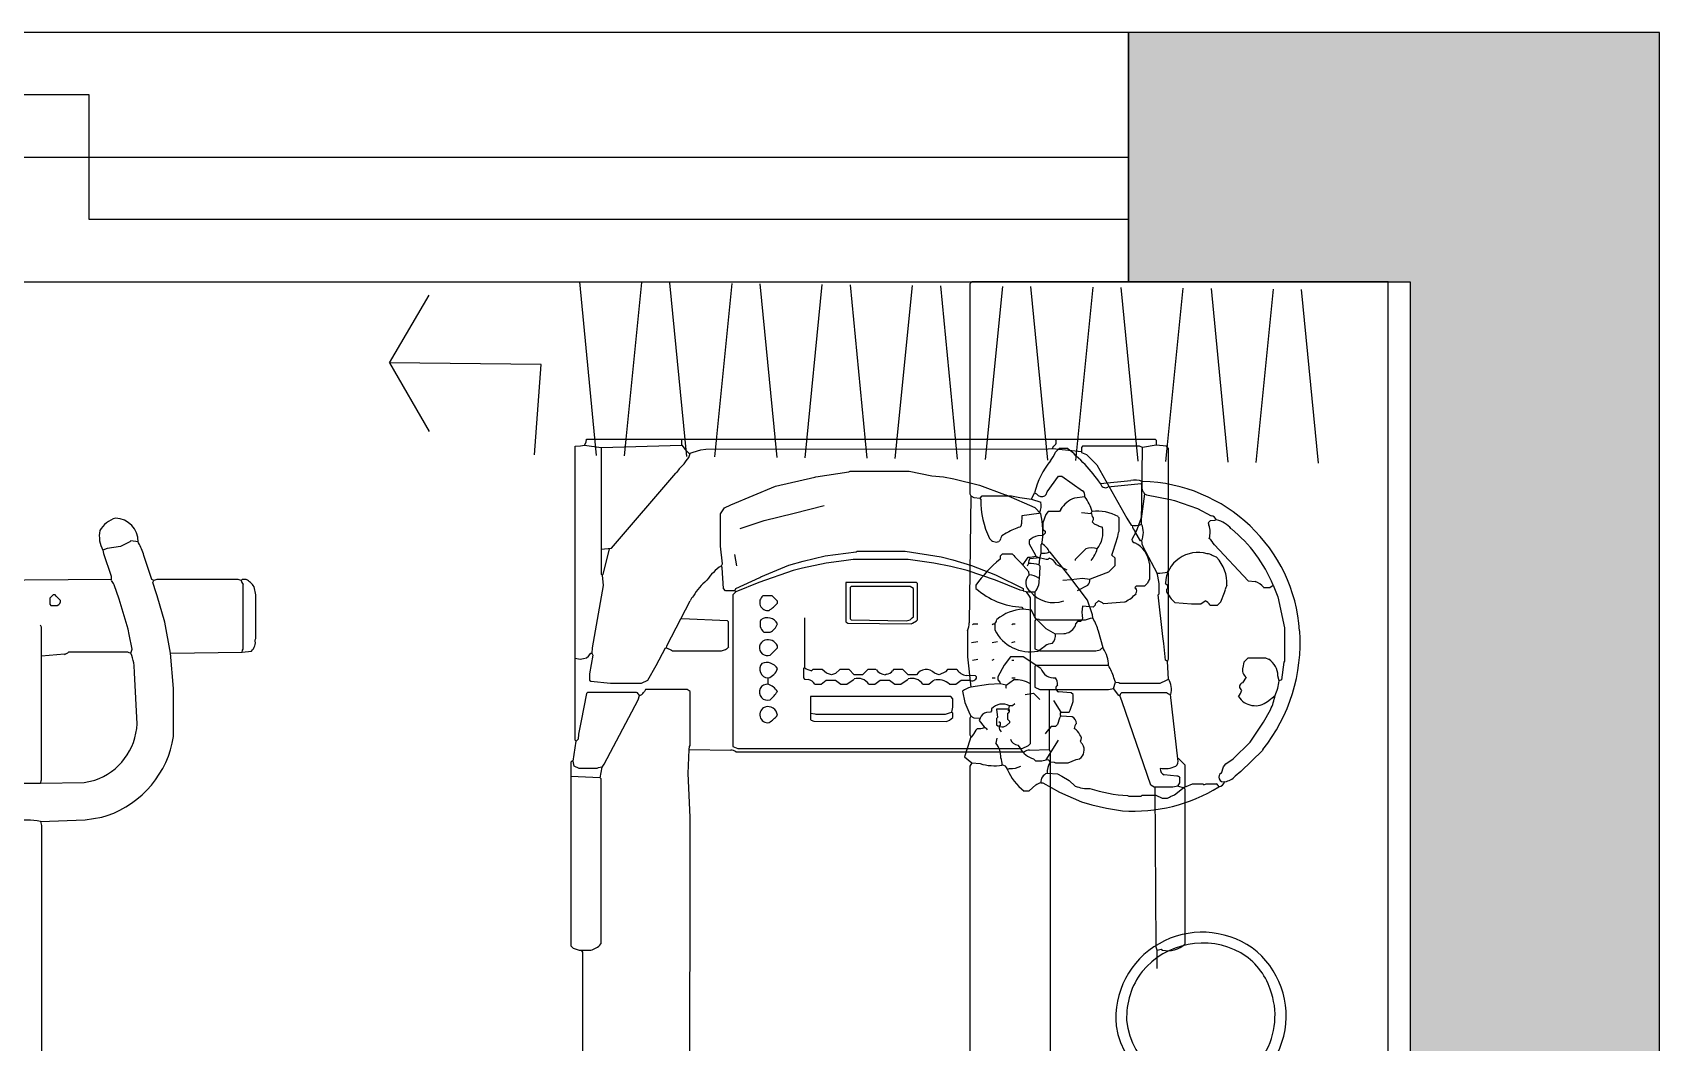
# Model space of a CAD drawing. Header units: millimetres. Extents: x 0 to 37570, y -10972 to 32224.
# Drawn here: x 13898 to 15463, y 27847 to 28819 of the extents above; entities that cross this region are included whole.
import ezdxf

# ---------------------------------------------------------------- set-up
doc = ezdxf.new("R2010")
doc.units = ezdxf.units.MM
doc.header["$LTSCALE"] = 10
doc.header["$MEASUREMENT"] = 0
doc.linetypes.add('ACAD_ISO07W100', pattern=[3, 0, -3])
for name, color, linetype in [('A1-建筑结构墙体', 255, 'BYLAYER'), ('A16-建筑墙体填充', 250, 'BYLAYER'), ('E7-图例造型线', 30, 'BYLAYER'), ('P7-平面门', 2, 'BYLAYER')]:
    doc.layers.add(name, color=color, linetype=linetype)

# ---------------------------------------------------------------- blocks, each defined once
blk = doc.blocks.new('健身器材2710344')
at = {"layer": 'E7-图例造型线'}
for points in [[(197, 646.5), (196, 645.5)], [(196, 645.5), (196, 641.5)], [(196, 641.5), (196, 640.5)], [(196, 640.5), (201, 638.5)], [(201, 638.5), (211, 628.5)], [(211, 628.5), (239.8, 577.3)], [(239.8, 577.3), (244, 570.5)], [(-151, 531.5), (-150, 533.5)], [(-85.9, 532.1), (-72.1, 535.9)], [(-49.9, 534.1), (-72.9, 529.1)], [(-33, 536.1), (-49.9, 534.1)], [(-24, 537.5), (-33, 536.1)], [(29, 537.5), (-24, 537.5)], [(47.1, 534.9), (29, 537.5)], [(53.9, 534.1), (47.1, 534.9)], [(70.1, 530.9), (53.9, 534.1)], [(71.9, 537.1), (90.1, 531.9)], [(144, 531.5), (145, 533.5)], [(146.2, 538.5), (156, 539.5)], [(155, 532.5), (156, 531.5)], [(-267, 523.5), (-266, 522.5)], [(-266, 522.5), (-265, 523.5)], [(-266, 522.5), (-265, 512.5)], [(-150.4, 529.5), (-151, 531.5)], [(-149, 509.5), (-150.4, 529.5)], [(-137, 509.5), (-113.9, 520.3)], [(-81.9, 527.1), (-114.9, 515.3)], [(-113.9, 520.3), (-113.1, 520.7)], [(-113.1, 520.7), (-85.9, 532.1)], [(-72.9, 529.1), (-81.9, 527.1)], [(85.9, 527.1), (70.1, 530.9)], [(113.1, 517.7), (85.9, 527.1)], [(90.1, 531.9), (113.1, 522.7)], [(113.1, 522.7), (113.9, 522.3)], [(113.9, 522.3), (140, 509.5)], [(155.5, 523.5), (154.5, 512.5)], [(156, 531.5), (155.5, 523.5)], [(-265, 512.5), (-275.6, 452.4)], [(37, 515.5), (-31, 515.5)], [(-26, 511.5), (-27, 510.5)], [(31, 511.5), (-26, 511.5)], [(34, 509.5), (31, 511.5)], [(38, 514.5), (37, 515.5)], [(-190, 480.5), (-181.2, 497.6)], [(-203.7, 454.4), (-190, 480.5)], [(-189.1, 480.3), (-190, 480.5)], [(-204, 452.5), (-203.7, 454.4)], [(-292, 442.5), (-287, 441.5)], [(-287, 441.5), (-283.9, 442.1)], [(-283.9, 442.1), (-281.1, 442.9)], [(-281.1, 442.9), (-279, 444.5)], [(-279, 444.5), (-277, 447.5)], [(-275, 445.5), (-278, 427.5)], [(-277, 447.5), (-276, 447.5)], [(-275.6, 452.4), (-276, 447.5)], [(-276, 447.5), (-275, 445.5)], [(-213.8, 435.4), (-205, 452.5)], [(-205, 452.5), (-204, 452.5)], [(-204, 452.5), (-199.1, 450.1)], [(-199.1, 450.1), (-198, 449.5)], [(-198, 449.5), (-151, 449.5)], [(-278, 427.5), (-278, 421.5)], [(-222, 421.5), (-213.8, 435.4)], [(-278, 421.5), (-277, 420.5)], [(-277, 420.5), (-258, 418.5)], [(-258, 418.5), (-228, 418.5)], [(-228, 418.5), (-222, 421.5)], [(-224, 412.5), (-225.2, 410.6)], [(-184, 412.5), (-224, 412.5)], [(-181, 410.5), (-184, 412.5)], [(-181, 358.5), (-181, 410.5)], [(-183, 331.5), (-182, 354.5)], [(-182, 354.5), (-181.6, 357.4)], [(-181.6, 357.4), (-181, 358.5)], [(-181, 289.5), (-183, 331.5)], [(-182, -603.5), (-181, 289.5)]]:
    blk.add_lwpolyline(points, dxfattribs=at)
for centre, radius, start, end in [((154.6, 533.9), 9.62, -208.9182, -177.709), ((146.7, 500), 33.6, 75.6833, 92.8955), ((130.7, 539.5), 25.3, -16.1599, -0.1003), ((-125.3, 469.9), 62, 129.8738, 148.2974), ((-120.2, 486.7), 54.4, 124.5177, 145.4823), ((-166, 491.2), 16.5, 136.6482, 157.058)]:
    blk.add_arc(centre, radius, start, end, dxfattribs=at)
at = {"linetype": 'ACAD_ISO07W100'}
for points in [[(-292, 547.5), (-292, 548.5), (-292, 645.5), (-292, 646.5), (-281, 653.5), (-267, 653.5), (-195, 653.5), (-189, 653.5), (-166.1, 653.5), (164.1, 653.5), (164.1, 644.1), (-166.1, 643.9), (-195, 620.5), (-257, 548.5), (-267, 547.5)], [(255, 653.5), (267, 653.5), (280, 644.5), (280, 571.5), (280, 527.5), (280, 524.5), (254, 571.5), (255, 644.8), (255, 645.5)], [(166, 352.5), (141, 352.5), (139, 352.5), (70, 352.5), (66, 352.5), (65, 352.5), (-60, 352.5), (-62, 352.5), (-65, 352.5), (-135, 352.5), (-137, 352.5), (-140, 357.5), (-135, 355.5), (-65, 355.5), (-65, 405.5), (-62, 405.5), (-60, 405.5), (65, 405.5), (66, 405.5), (70, 405.5), (70, 355.5), (139, 355.5), (156, 412.5), (147, 412.5), (147, 360.5)], [(-296, 165.5), (-296, 167.5), (-296, 326.5), (-296, 328.5), (-292, 363.5), (-292, 402.6), (-231.2, 402.6), (-260.6, 346.9), (-264, 340.5), (-267, 326.5), (-267, 167.5), (-285, 159.5)]]:
    blk.add_wipeout(points, dxfattribs=at).dxf.layer = 'E7-图例造型线'
at = {"layer": 'E7-图例造型线'}
for points in [[(-292, 646.5), (-286.9, 647.1)], [(-292, 442.5), (-292, 646.5)], [(-286.9, 647.1), (-283, 647.5)], [(-283, 647.5), (-281.4, 650.6)], [(-283, 647.5), (-267, 645.5)], [(-281.4, 650.6), (-281, 653.5)], [(-281, 653.5), (267, 653.5)], [(-267, 645.5), (-189, 647.5)], [(-267, 645.5), (-267, 547.5)], [(-189, 647.5), (-189, 653.5)], [(-189, 647.5), (-186, 643.5)], [(-186, 643.5), (-182, 639.5)], [(-178.1, 640.7), (-170.9, 643.1)], [(-170.9, 643.1), (-166.1, 643.9)], [(-166.1, 643.9), (164.1, 644.1)], [(164.1, 644.1), (168, 644.5)], [(168, 644.5), (169, 646.5)], [(168, 644.5), (196, 641.5)], [(252, 646.5), (197, 646.5)], [(255, 645.5), (252, 646.5)], [(254, 571.5), (255, 645.5)], [(268, 647.5), (255, 645.5)], [(267, 653.5), (268, 652.5)], [(268, 652.5), (268, 647.5)], [(278, 646.5), (268, 647.5)], [(280, 644.5), (278, 646.5)], [(280, 527.5), (280, 644.5)], [(-187, 629.5), (-185, 632.5)], [(-182, 639.5), (-178.1, 640.7)], [(-257, 548.5), (-195, 620.5)], [(-195, 620.5), (-194, 621.5)], [(-98.9, 608.1), (-61.1, 616.9)], [(-61.1, 616.9), (-59.9, 617.1)], [(-59.9, 617.1), (-28.1, 621.9)], [(-28.1, 621.9), (-27, 622.5)], [(-27, 622.5), (30, 622.5)], [(30, 622.5), (51.9, 618.1)], [(51.9, 618.1), (63, 617)], [(63, 617), (72.9, 615.1)], [(72.9, 615.1), (97.9, 609.1)], [(-141.9, 590.3), (-98.9, 608.1)], [(97.9, 609.1), (121.9, 600.2)], [(121.9, 600.2), (123.1, 599.7)], [(123.1, 599.7), (151, 587.5)], [(-152, 581.5), (-147.9, 587.3)], [(-152, 550.5), (-152, 581.5)], [(-147.9, 587.3), (-141.9, 590.3)], [(-109.9, 575.2), (-80.9, 582.1)], [(-80.9, 582.1), (-52, 589.5)], [(151, 587.5), (157, 581.5)], [(-133, 567.5), (-109.9, 575.2)], [(253, 555.5), (247.8, 564.3)], [(-267, 547.5), (-257, 548.5)], [(-150, 533.5), (-152, 550.5)], [(158, 552.5), (157, 551.5)], [(157, 551.5), (157, 543.5)], [(254, 555.5), (253, 555.5)], [(269, 524.5), (255.4, 549.7)], [(-267, 547.5), (-267, 523.5)], [(-265, 523.5), (-259, 547.5)], [(-136, 531.5), (-138, 542.5)], [(-72.1, 535.9), (-50.9, 541.1)], [(-50.9, 541.1), (-21.1, 544.9)], [(-21.1, 544.9), (-20, 545.5)], [(-20, 545.5), (26, 545.5)], [(26, 545.5), (60.9, 540.1)], [(60.9, 540.1), (71.9, 537.1)], [(157, 543.5), (156, 539.5)], [(166, 544.5), (165, 544.5)], [(182.8, 523.3), (166, 544.5)], [(269.6, 521.4), (269, 524.5)], [(271, 514.5), (269.6, 521.4)], [(279, 525.5), (279.2, 526.4)], [(280, 524.5), (279, 525.5)], [(279.2, 526.4), (280, 527.5)], [(-292, 363.5), (-292, 442.5)], [(-281, 408.5), (-288.6, 369.4)], [(-280, 409.5), (-281, 408.5)], [(-233, 409.5), (-280, 409.5)], [(-225.2, 410.6), (-226, 409.5)], [(-264, 340.5), (-231.2, 402.6)], [(-231.2, 402.6), (-230, 406.5)], [(-294, 343.5), (-291, 362.5)], [(-291, 362.5), (-292, 363.5)], [(-289, 364.5), (-291, 362.5)], [(-288.6, 369.4), (-289, 364.5)], [(-295, 343.5), (-296, 342.5)], [(-296, 342.5), (-296, 328.5)], [(-294, 343.5), (-295, 343.5)], [(-293, 338.5), (-294, 343.5)], [(-288, 336.5), (-293, 338.5)], [(-271, 336.5), (-288, 336.5)], [(-269.9, 337.1), (-271, 336.5)], [(-266, 337.5), (-269.9, 337.1)], [(-268, 327.5), (-266, 337.5)], [(-266, 337.5), (-264, 340.5)], [(-268, 327.5), (-296, 328.5)], [(-296, 328.5), (-296, 165.5)], [(-267, 326.5), (-268, 327.5)], [(-267, 167.5), (-267, 326.5)], [(-296, 165.5), (-294, 163.5)], [(-294, 163.5), (-288, 161.5)], [(-288, 161.5), (-277, 161.5)], [(-286, 161.5), (-285, 159.5)], [(-285, 159.5), (-285, -213.5)]]:
    blk.add_lwpolyline(points, dxfattribs=at)
for centre, radius, start, end in [((166.9, 650.9), 4.85, -64.6372, 32.7463), ((-162.5, 601), 37.6, 130.6829, 146.9453), ((-196.7, 643.8), 16.3, -44.0561, -15.4335), ((76.1, 564.2), 82.7, -8.1234, 12.0733), ((247.1, 590.3), 20.1, -98.8011, -69.7778), ((255.7, 571.6), 10.8, -174.0209, -137.5233), ((235.9, 563.5), 19.8, -23.8157, 23.8157), ((152, 540.2), 13.7, 18.3715, 64.0003), ((267.5, 555.7), 13.5, -179.228, -153.6309), ((157.8, 569.4), 25.9, -91.8337, -73.9163), ((271.2, 553.1), 28.7, -94.3684, -74.2104), ((-234.6, 404.9), 4.92, 19.4588, 70.541), ((-232.9, 414.5), 8.51, -70.2088, -36.0513), ((-280.5, 178.6), 17.4, -78.5671, -39.5054)]:
    blk.add_arc(centre, radius, start, end, dxfattribs=at)
at = {"linetype": 'ACAD_ISO07W100'}
blk.add_wipeout([(280, 441.5), (235.3, 400.6), (262.8, 320.2), (296, 316.5), (296, 167.5), (269, 161.5), (268.5, -619.5), (257, -653.5), (176, -653.5), (159, -604.5), (166, -600.5), (166, 352.5), (141, 352.5), (139, 352.5), (70, 352.5), (66, 352.5), (65, 352.5), (-60, 352.5), (-62, 352.5), (-65, 352.5), (-135, 352.5), (-137, 352.5), (-140, 357.5), (-135, 355.5), (-65, 355.5), (-65, 405.5), (-62, 405.5), (-60, 405.5), (65, 405.5), (66, 405.5), (70, 405.5), (70, 355.5), (139, 355.5), (156, 412.5), (147, 412.5), (147, 435.5), (147, 500.5), (152, 435.5), (156, 435.5), (222, 435.5)], dxfattribs=at).dxf.layer = 'E7-图例造型线'
at = {"layer": 'E7-图例造型线'}
for points in [[(137.1, 507.9), (113.1, 517.7)], [(201.7, 498.4), (182.8, 523.3)], [(280, 441.5), (280, 524.5)], [(-147, 507.5), (-149, 509.5)], [(-138, 507.5), (-147, 507.5)], [(-137, 506.5), (-140, 503.5)], [(-140, 503.5), (-140, 357.5)], [(-138, 507.5), (-137, 509.5)], [(-137, 506.5), (-138, 507.5)], [(-114.9, 515.3), (-137, 506.5)], [(-102, 502.5), (-111, 502.5)], [(-97, 497.5), (-102, 502.5)], [(-31, 515.5), (-31, 477.5)], [(-27, 510.5), (-27, 480.5)], [(34, 482.5), (34, 509.5)], [(38, 479.5), (38, 514.5)], [(140, 507.5), (137.1, 507.9)], [(140, 509.5), (140, 507.5)], [(145.8, 502.3), (143, 506.5)], [(147, 500.5), (145.8, 502.3)], [(151, 506.5), (151, 481.5)], [(270, 503.5), (271, 504.5)], [(274.6, 463.4), (270, 503.5)], [(271, 504.5), (271, 514.5)], [(-97, 495.5), (-97, 497.5)], [(147, 360.5), (147, 500.5)], [(206.6, 484.4), (201.7, 498.4)], [(-145, 478.5), (-189.1, 480.3)], [(-144, 477.5), (-145, 478.5)], [(-144, 453.5), (-144, 477.5)], [(-71, 481.5), (-71, 433.5)], [(-31, 477.5), (-29.1, 476.3)], [(-29.1, 476.3), (32, 475.5)], [(-27, 480.5), (-26, 479.5)], [(-26, 479.5), (27, 478.5)], [(27, 478.5), (31, 479.5)], [(31, 479.5), (33, 481.5)], [(32, 475.5), (33.1, 476.2)], [(33, 481.5), (34, 482.5)], [(33.1, 476.2), (37, 478.5)], [(37, 478.5), (38, 479.5)], [(91, 474.5), (92, 475.5)], [(92, 475.5), (96, 475.5)], [(110, 474.5), (111, 475.5)], [(111, 475.5), (113, 475.5)], [(129, 474.5), (130, 475.5)], [(130, 475.5), (132, 475.5)], [(151, 481.5), (152, 480.5)], [(151.8, 479.6), (151, 478.5)], [(151, 478.5), (151, 451.5)], [(152, 480.5), (151.8, 479.6)], [(152, 480.5), (154.9, 480.1)], [(154.9, 480.1), (156, 479.5)], [(156, 479.5), (200, 479.5)], [(200, 479.5), (204.9, 480.9)], [(204.9, 480.9), (207, 481.5)], [(207, 481.5), (206.6, 484.4)], [(207.2, 480.7), (207, 481.5)], [(-110, 467.5), (-104, 467.5)], [(-97, 452.5), (-97, 454.5)], [(90, 457.5), (96, 458.5)], [(110, 457.5), (115, 458.5)], [(129, 457.5), (132, 458.5)], [(217, 452.5), (212.3, 468.6)], [(275.4, 456.6), (274.6, 463.4)], [(277, 440.5), (275.4, 456.6)], [(-151, 449.5), (-147.1, 450.9)], [(-104, 445.5), (-97, 452.5)], [(91, 440.5), (96, 441.5)], [(110, 440.5), (112, 441.5)], [(129, 440.5), (131, 440.5)], [(151, 451.5), (156, 449.5)], [(156, 449.5), (210, 449.5)], [(210, 449.5), (214, 450.5)], [(217.2, 451.7), (217, 452.5)], [(279, 439.5), (277, 440.5)], [(279, 439.5), (279.2, 440.4)], [(280, 422.5), (279, 439.5)], [(279.2, 440.4), (280, 441.5)], [(-106, 417.5), (-106, 423.5)], [(-71, 433.5), (-72, 432.5)], [(-72, 432.5), (-72, 423.5)], [(-72, 423.5), (-71, 422.5)], [(-63, 431.5), (-64, 430.5)], [(-54, 431.5), (-63, 431.5)], [(-49.6, 428.1), (-54, 431.5)], [(-45, 426.5), (-49.6, 428.1)], [(-41.1, 427.9), (-45, 426.5)], [(-37, 431.5), (-41.1, 427.9)], [(-28, 431.5), (-37, 431.5)], [(-23, 426.5), (-28, 431.5)], [(-15, 426.5), (-23, 426.5)], [(-12, 429.5), (-15, 426.5)], [(-10, 431.5), (-12, 429.5)], [(-2, 431.5), (-10, 431.5)], [(8.1, 427.1), (7, 426.5)], [(15, 431.5), (14, 430.5)], [(24, 431.5), (15, 431.5)], [(29, 426.5), (24, 431.5)], [(37, 426.5), (29, 426.5)], [(59, 426.5), (54.4, 428.1)], [(65, 429.5), (59, 426.5)], [(67, 431.5), (65, 429.5)], [(76, 431.5), (67, 431.5)], [(94, 425.5), (85, 425.9)], [(95, 424.5), (94, 425.5)], [(110, 423.5), (113, 423.5)], [(129, 423.5), (132, 423.5)], [(152, 435.5), (151, 434.5)], [(151, 434.5), (151, 414.5)], [(222, 435.5), (152, 435.5)], [(229, 419.5), (227.3, 423.6)], [(-71, 422.5), (-67.1, 422.1)], [(-61, 417.5), (-55, 417.5)], [(-55, 417.5), (-50, 421.5)], [(-50, 421.5), (-41, 421.5)], [(-41, 421.5), (-36, 417.5)], [(-36, 417.5), (-30, 417.5)], [(-30, 417.5), (-24.1, 421.7)], [(-24.1, 421.7), (-23, 422.5)], [(-9, 417.5), (-3, 417.5)], [(-3, 417.5), (2, 421.5)], [(2, 421.5), (11, 421.5)], [(11, 421.5), (16, 417.5)], [(16, 417.5), (22, 417.5)], [(22, 417.5), (27.9, 421.7)], [(27.9, 421.7), (29, 422.5)], [(43, 417.5), (49, 417.5)], [(49, 417.5), (52.9, 420.7)], [(52.9, 420.7), (54, 421.5)], [(69, 417.5), (75, 417.5)], [(75, 417.5), (80, 421.5)], [(80, 421.5), (88, 421.5)], [(151, 414.5), (156, 412.5)], [(156, 412.5), (222, 412.5)], [(165, 412.5), (165, 354.5)], [(222, 412.5), (227, 413.5)], [(227, 413.5), (229, 419.5)], [(232, 406.5), (227, 413.5)], [(229, 419.5), (231.9, 419.1)], [(231.9, 419.1), (233, 418.5)], [(233, 418.5), (272, 418.5)], [(235, 409.5), (278, 409.5)], [(272, 418.5), (278, 421.5)], [(278, 421.5), (280, 422.5)], [(289, 345.5), (282, 407.5)], [(70, 405.5), (-65, 405.5)], [(-65, 405.5), (-65, 389.5)], [(72, 403.5), (70, 405.5)], [(126, 393.5), (114, 393.5)], [(114, 393.5), (115, 385.5)], [(233, 406.5), (232, 406.5)], [(235.3, 400.6), (233, 406.5)], [(262.8, 320.2), (235.3, 400.6)], [(-65, 389.5), (-61.1, 389.1)], [(-65, 389.5), (-65, 383.5)], [(-62, 382), (66, 381.5)], [(-61.1, 389.1), (-60, 388.5)], [(-60, 388.5), (65, 388.5)], [(65, 388.5), (68.9, 389.9)], [(66, 381.5), (68.9, 382.8)], [(68.9, 389.9), (71, 390.5)], [(68.9, 382.8), (72, 385.5)], [(72, 389.5), (71, 390.5)], [(72, 385.5), (72, 389.5)], [(115, 385.5), (114, 384.5)], [(114, 384.5), (114, 378.5)], [(121, 376.5), (123.9, 377.8)], [(123.9, 377.8), (127, 380.5)], [(125, 383.5), (125, 389.5)], [(127, 381.5), (125, 383.5)], [(127, 380.5), (127, 381.5)], [(146, 359.5), (147, 360.5)], [(-182, 354.5), (-142, 354)], [(-140, 357.5), (-135, 355.5)], [(-137, 352.5), (141, 352.5)], [(-135, 355.5), (139, 355.5)], [(139, 355.5), (145, 358.5)], [(145, 358.5), (146, 359.5)], [(146, 354), (165, 354.5)], [(165, 354.5), (166, 352.5)], [(166, 352.5), (166, -600.5)], [(290, 345.5), (289, 345.5)], [(296, 339.5), (290, 345.5)], [(288, 329), (275.9, 330.1)], [(296, 319.5), (296, 339.5)], [(266, 318.5), (262.8, 320.2)], [(284, 318.5), (266, 318.5)], [(268, 164.5), (267, 318.5)], [(289, 319.5), (284, 318.5)], [(289, 319.5), (291, 322.5)], [(295, 317.5), (289, 319.5)], [(291, 322.5), (291, 327.5)], [(295, 317.5), (296, 319.5)], [(296, 316.5), (295, 317.5)], [(296, 167.5), (296, 316.5)], [(268.8, 162.3), (268, 164.5)], [(268.5, -619.5), (269, 161.5)], [(269, 161.5), (268.8, 162.3)], [(269, 161.5), (273, 162.5)], [(273, 162.5), (274, 161.5)]]:
    blk.add_lwpolyline(points, dxfattribs=at)
for centre, radius, start, end in [((-106.3, 496.2), 7.83, 126.7069, 279.6903), ((148.2, 536.8), 30.5, -105.6413, -84.7476), ((145.8, 513.6), 8.76, -53.9733, -6.8596), ((-127.8, 522.7), 41.1, -56.2417, -41.3865), ((-103.6, 475.5), 10.2, 156.6925, 231.3799), ((-106.7, 470.6), 10.9, 26.9412, 124.9863), ((-110, 479.8), 13.7, -64.0567, -18.3151), ((168.2, 457.1), 45.6, 14.5632, 31.0549), ((-106.7, 452.6), 7.59, 108.592, 290.6648), ((-106, 450.4), 9.88, 24.3912, 108.301), ((-152.7, 460.6), 11.3, -59.8075, -38.9921), ((218.1, 447.6), 5.06, 102.8377, 144.5425), ((194.5, 436.2), 27.5, -1.4118, 34.3091), ((-105.6, 432), 8.48, -220.673, -92.9298), ((-107.5, 425.9), 12.5, 32.2159, 110.9142), ((-109.7, 436.2), 13.2, -73.8567, -16.1434), ((-61.4, 446.2), 15.9, -127.0117, -99.3854), ((-19.4, 410.6), 12.5, 33.7978, 106.8945), ((9.5, 441.6), 15.3, -138.6563, -99.4529), ((7.2, 435.6), 8.52, -83.9483, -36.9315), ((32.6, 410.6), 12.5, 33.7978, 106.8945), ((46.3, 420.8), 10.9, 42.4946, 148.3339), ((87.2, 439.7), 13.9, -143.9986, -99.1112), ((90.7, 424.9), 4.31, -128.8193, -4.7836), ((192.8, 415.4), 35.4, 13.4168, 34.5973), ((-106.6, 409.8), 7.74, 85.4211, 289.7682), ((-110.5, 402.4), 15.7, 30.8849, 73.3651), ((-128.5, 431), 37.6, -49.3166, -33.0552), ((-70.5, 411.3), 11.3, 33.0818, 72.4841), ((57.5, 404.6), 17.2, 48.2882, 101.8489), ((237.4, 405.8), 4.44, 122.3432, 170.2764), ((284.1, 416.7), 9.4, -130.3259, -102.8042), ((262.8, 412.6), 19.9, -14.7955, 29.9848), ((-106.2, 388.2), 7.8, 110.7422, 279.1205), ((-106.4, 386.5), 9.42, 6.3351, 106.2848), ((39, 399.5), 33.2, -15.7083, 6.9109), ((124.5, 391.8), 2.32, -76.9637, 48.8914), ((-127.8, 414.7), 41.1, -56.2417, -41.3865), ((-61.8, 386.1), 4.08, -140.9137, -92.2769), ((119.6, 384.7), 8.33, -131.8488, -80.042), ((-142.9, 342), 12.1, 60.6646, 85.7506), ((146.5, 343.5), 10.5, 92.4556, 121.343), ((282.9, 343.4), 6.4, -50.5788, 18.6879), ((277.8, 335.7), 5.88, -187.7231, -109.0322), ((276.3, 361.4), 25.2, -99.8543, -64.9564), ((287.7, 324.7), 4.37, 40.1019, 85.9914), ((279.5, 184.6), 23.7, -103.4885, -46.0012)]:
    blk.add_arc(centre, radius, start, end, dxfattribs=at)
blk = doc.blocks.new('健身器材2710346')
at = {"layer": 'E7-图例造型线'}
for points in [[(522, -143), (521, -18)], [(326, -57), (326, -75)], [(289, -75), (285, -76)], [(289, -75), (290.5, -118)], [(326, -75), (329, -76)], [(326, -75), (326.5, -117)], [(329, -76), (476, -76)], [(449.9, -97.9), (448, -76)], [(476, -76), (478, -75)], [(498, -84), (497, -85)], [(497, -85), (497, -91)], [(504, -84), (498, -84)], [(502, -94), (506, -90)], [(507, -87), (504, -84)], [(506, -90), (507, -89)], [(507, -89), (507, -87)], [(452, -159), (452, -102)], [(546.9, -135.7), (525, -143)], [(550, -135), (546.9, -135.7)], [(551.8, -139.2), (550, -135)], [(553.5, -152), (551.8, -139.2)], [(474.1, -159.4), (502.9, -150.7)], [(502.9, -150.7), (516.9, -145.7)], [(521.1, -143.2), (522, -143)], [(525, -143), (522, -143)], [(558.2, -160.9), (553.5, -152)], [(451, -162), (451.3, -160.1)], [(451, -162), (455, -163)], [(451.3, -160.1), (452, -159)], [(455, -163), (469.1, -160.4)], [(469.1, -160.4), (474.1, -159.4)], [(557.1, -169.2), (558, -169)], [(558, -169), (559, -162)], [(559, -162), (558.2, -160.9)], [(480.9, -194.6), (506.1, -187.3)], [(506.1, -187.3), (509.1, -186.3)], [(509.1, -186.3), (519, -183)], [(519, -183), (521, -184)], [(521, -184), (522, -182)], [(522, -187), (521, -184)], [(522, -182), (542.1, -175.3)], [(522, -265), (522, -187)], [(542.1, -175.3), (545.1, -174.3)], [(417, -203), (451, -200)], [(451, -200), (480.9, -194.6)], [(451, -200), (452, -269)], [(521, -268), (522, -265)], [(452, -269), (453.9, -269.3)], [(452, -269), (453, -278)], [(453.9, -269.3), (455, -270)], [(455, -270), (517, -270)], [(463.9, -281.4), (465, -282)], [(507, -282), (514.9, -280.6)], [(522, -269), (521, -268)], [(522, -273), (522, -269)], [(465, -282), (507, -282)]]:
    blk.add_lwpolyline(points, dxfattribs=at)
for centre, radius, start, end in [((228.3, -62), 62.1, -12.0908, 12.0908), ((501.1, -89.8), 4.32, -163.3945, -78.5329), ((460.2, -95.2), 10.7, -165.1892, -140.3268), ((563.8, -160.6), 29.1, 79.6471, 118.2981), ((554.8, -155.7), 27.6, 18.3022, 59.0174), ((511.6, -132.1), 14.6, -68.8497, -49.6242), ((558.3, -146.3), 22.7, -90.8298, -1.7162), ((432.7, -115.4), 50, -90.7958, -68.5997), ((534.4, -132.5), 43.2, -75.6626, -58.2862), ((461.5, -270), 11.7, -136.7077, -78.0966), ((501.7, -261.1), 23.5, -55.6777, -30.2853), ((523.1, -277.2), 9.4, 102.8056, 130.3245)]:
    blk.add_arc(centre, radius, start, end, dxfattribs=at)
at = {"linetype": 'ACAD_ISO07W100'}
for points in [[(136, 15), (165, -29), (180, -28), (140, -15), (140, -50), (93, -50), (84, -50), (84, -76), (93, -76), (93, -29), (93, -15), (136, -15)], [(328.7, -127.1), (383, -168), (371, -203), (360.8, -194.5), (308.8, -150.9), (294.7, -139.1)]]:
    blk.add_wipeout(points, dxfattribs=at).dxf.layer = 'E7-图例造型线'
at = {"layer": 'E7-图例造型线'}
for points in [[(285, -76), (60, -76)], [(290.5, -118), (293.3, -133.9)], [(326.5, -117), (328.4, -125.9)], [(293.3, -133.9), (294.7, -139.1)], [(328.4, -125.9), (328.7, -127.1)], [(383, -168), (432, -165.4)], [(371, -203), (417, -203)]]:
    blk.add_lwpolyline(points, dxfattribs=at)
for centre, radius, start, end in [((386.4, -107.1), 97.2, -160.7518, -99.1394), ((385.7, -107.9), 60.1, -161.3974, -92.5784)]:
    blk.add_arc(centre, radius, start, end, dxfattribs=at)
blk = doc.blocks.new('墙贴2710358')
at = {"layer": 'E7-图例造型线'}
for points in [[(209, 208), (-834, 208)], [(-834, 208), (-834, -190)], [(-530.9, 102.6), (-501, 109)], [(-501, 109), (-469, 109)], [(-469, 109), (-467.9, 108.4)], [(-542, 98), (-530.9, 102.6)], [(-540, 95), (-542, 98)], [(-540, 89), (-540, 95)], [(-470.7, 93.9), (-472, 91)], [(-467.9, 108.4), (-451, 106)], [(-450, 104), (-454.9, 102.6)], [(-451, 106), (-450, 104)], [(-430.2, 92.8), (-436, 100)], [(-410.1, 88.8), (-422.2, 95.6)], [(-546.4, 74.1), (-545.6, 80.9)], [(-472, 91), (-472, 74)], [(-391, 76), (-410.1, 88.8)], [(-383.8, 88.2), (-383, 88)], [(-383, 88), (-362.8, 67.2)], [(-581, 42), (-546.4, 74.1)], [(-472, 74), (-468, 70)], [(-468, 70), (-463, 69)], [(-453.4, 72.4), (-448.2, 68.8)], [(-375, 60), (-391, 76)], [(-362.8, 67.2), (-358.2, 61.8)], [(-535.1, 51.6), (-537.9, 52.4)], [(-526, 48), (-535.1, 51.6)], [(-523, 45), (-526, 48)], [(-370, 53), (-375, 60)], [(-367.1, 50.8), (-370, 53)], [(-361.3, 48.6), (-367.1, 50.8)], [(-615.8, 25.9), (-609, 39)], [(-605, 44), (-604.4, 41.9)], [(-604.4, 41.9), (-604, 38)], [(-604, 38), (-602, 36)], [(-602, 36), (-599.9, 36.6)], [(-569, 44), (-570.8, 39.9)], [(-524, 29), (-527, 33)], [(-523, 38), (-523, 45)], [(-351, 34), (-351, 44)], [(-350, 32), (-351, 34)], [(-351, 31), (-350, 32)], [(-623.6, 3.9), (-615.8, 25.9)], [(-525.5, 4), (-524, 20)], [(-524, 20), (-524, 29)], [(-351, 21), (-351, 31)], [(-348.3, 14.9), (-351, 21)], [(-624.6, -0.1), (-623.6, 3.9)], [(-347.7, 13.1), (-348.3, 14.9)], [(-340.2, 3.8), (-347.7, 13.1)], [(-338.7, 0.1), (-340.2, 3.8)], [(-338.2, -1.1), (-338.7, 0.1)], [(-629, -23), (-624.6, -0.1)], [(-544, -5), (-542, -3)], [(-542, -3), (-539, -3)], [(-539, -3), (-538, -4)], [(-538, -4), (-536, -4)], [(-340, -14), (-337, -8)], [(-340, -27), (-340, -14)], [(-337, -3), (-338.2, -1.1)], [(-337, -8), (-337, -3)], [(-642, -27), (-640, -28)], [(-640, -28), (-633, -27)], [(-636.6, -60), (-640, -28)], [(-630, -25), (-629, -23)], [(-630, -25), (-606.1, -28.4)], [(-606.1, -28.4), (-593.9, -32.8)], [(-563, -20), (-548, -20)], [(-544, -22), (-541, -25)], [(-541, -25), (-541, -33)], [(-339, -28), (-340, -27)], [(-339, -40), (-339, -28)], [(-640, -67), (-643, -38)], [(-593.9, -32.8), (-586, -37)], [(-541, -33), (-540, -34)], [(-540, -34), (-539, -33)], [(-526.2, -43.2), (-525.8, -43.9)], [(-525.8, -43.9), (-524, -64)], [(-339.5, -41), (-339, -40)], [(-327.6, -61.1), (-325, -46)], [(-607, -49), (-608, -50)], [(-594, -49), (-607, -49)], [(-592.9, -49.6), (-594, -49)], [(-589.1, -50.4), (-592.9, -49.6)], [(-574.9, -54.8), (-589.1, -50.4)], [(-571, -56), (-574.9, -54.8)], [(-568, -53), (-571, -56)], [(-561, -53), (-568, -53)], [(-555, -59), (-561, -53)], [(-548.8, -74.9), (-555, -59)], [(-330.7, -75.1), (-327.6, -61.1)], [(-613, -75), (-612, -76)], [(-612, -76), (-608.1, -74.8)], [(-612, -85), (-611, -76)], [(-608.1, -74.8), (-607, -74)], [(-607, -74), (-605, -74)], [(-605, -74), (-603, -75)], [(-603, -75), (-601, -73)], [(-601, -73), (-599.6, -69.1)], [(-549, -84), (-548, -77)], [(-548, -77), (-548.8, -74.9)], [(-525, -65), (-527, -69)], [(-527, -69), (-524, -72)], [(-524, -64), (-525, -65)], [(-524, -72), (-523, -72)], [(-523, -72), (-521, -74)], [(-521, -74), (-522, -84)], [(-333.7, -85.1), (-330.7, -75.1)], [(-640, -94), (-633, -84)], [(-627, -82), (-625.9, -91.7)], [(-567, -91), (-577, -81)], [(-566, -91), (-567, -91)], [(-547.6, -95), (-549, -84)], [(-537, -89), (-542, -79)], [(-510, -84), (-508, -85)], [(-508, -85), (-507, -86)], [(-507, -86), (-507, -89)], [(-507, -89), (-505, -91)], [(-505, -91), (-502.1, -91.4)], [(-437, -93), (-438.5, -95)], [(-430, -93), (-437, -93)], [(-421.9, -95.8), (-430, -93)], [(-390, -85), (-392, -86)], [(-389, -84), (-390, -85)], [(-374.2, -90.1), (-375, -87)], [(-371, -98), (-374.2, -90.1)], [(-354, -97), (-348.8, -91.1)], [(-342.8, -106.1), (-333.7, -85.1)], [(-674, -106), (-674, -99)], [(-670, -110), (-674, -106)], [(-647, -104), (-640, -94)], [(-647, -107), (-647, -104)], [(-631.8, -117.8), (-647, -107)], [(-615, -105), (-613, -106)], [(-613, -106), (-613, -117)], [(-562, -109), (-557, -99)], [(-547, -103), (-547.6, -95)], [(-495.4, -102), (-495, -110)], [(-438.5, -95), (-439.5, -107)], [(-431, -112), (-420, -105)], [(-420, -97), (-421.9, -95.8)], [(-420, -105), (-420, -97)], [(-415.5, -94), (-416, -105)], [(-408, -108), (-406, -110)], [(-374, -119), (-393, -107)], [(-371, -110), (-371, -98)], [(-361, -118), (-360.5, -108)], [(-360.5, -108), (-358.2, -103.9)], [(-358.2, -103.9), (-354, -97)], [(-351.7, -122.1), (-342.8, -106.1)], [(-631.1, -118.2), (-631.8, -117.8)], [(-625, -133), (-622, -124)], [(-613, -117), (-610.1, -119.2)], [(-610.1, -119.2), (-602, -122)], [(-602, -122), (-596, -122)], [(-596, -122), (-595, -121)], [(-595, -121), (-594, -120)], [(-594, -120), (-592, -120)], [(-592, -120), (-590, -122)], [(-590, -122), (-589.6, -126.9)], [(-569, -127), (-567, -119)], [(-567, -117), (-568, -116)], [(-567, -119), (-567, -117)], [(-500.2, -118.9), (-510.1, -128.8)], [(-495, -110), (-500.2, -118.9)], [(-478.7, -126.9), (-483.8, -119.8)], [(-462, -124), (-473, -141)], [(-406, -110), (-406, -114)], [(-406, -114), (-401.2, -118.2)], [(-401.2, -118.2), (-399, -120)], [(-373, -123), (-374, -119)], [(-373, -129), (-373, -123)], [(-372, -115), (-371.6, -111.1)], [(-371.6, -111.1), (-371, -110)], [(-352, -124), (-351.7, -122.1)], [(-631, -130), (-630, -128)], [(-625, -133), (-631, -130)], [(-626.4, -144), (-625, -133)], [(-612, -125), (-611, -126)], [(-611, -126), (-609, -142)], [(-585, -135), (-582, -135)], [(-582, -135), (-570.9, -129.2)], [(-570.9, -129.2), (-570, -129)], [(-570, -129), (-569, -127)], [(-562, -141), (-569, -136)], [(-554.9, -135.4), (-561.1, -140.8)], [(-552, -135), (-554.9, -135.4)], [(-518, -133), (-519, -141)], [(-512, -130), (-518, -133)], [(-510.1, -128.8), (-512, -130)], [(-438, -131), (-434, -127)], [(-437, -139), (-438, -131)], [(-434, -127), (-432, -125)], [(-375, -131), (-373, -129)], [(-344, -135), (-349.8, -128.8)], [(-344, -140), (-344, -135)], [(-628, -152), (-626.4, -144)], [(-628, -180), (-628, -152)], [(-609, -142), (-601, -142.4)], [(-572, -151), (-572, -161)], [(-561.1, -140.8), (-562, -141)], [(-521, -142), (-519, -141)], [(-473, -141), (-473, -153)], [(-473, -153), (-465.2, -159.2)], [(-446, -157), (-451, -150)], [(-428, -149), (-426, -151)], [(-426, -151), (-426, -154)], [(-421, -155), (-426, -154)], [(-388, -146), (-385.1, -143.8)], [(-365, -156), (-365.6, -153.9)], [(-592.8, -155.9), (-592.2, -157.1)], [(-592.2, -157.1), (-589.5, -161.3)], [(-589.5, -161.3), (-587.1, -162.4)], [(-572, -161), (-570, -163)], [(-570, -163), (-567, -163)], [(-505, -168), (-499, -168)], [(-465.2, -159.2), (-454, -165)], [(-454, -165), (-451, -165)], [(-451, -165), (-448.9, -163.3)], [(-448.9, -163.3), (-447, -163)], [(-446, -157), (-447, -163)], [(-447, -163), (-446.5, -174)], [(-423, -171), (-421, -171)], [(-421, -171), (-420, -172)], [(-411, -164), (-410, -163)], [(-410, -163), (-407, -163)], [(-407, -163), (-406, -164)], [(-395, -166), (-390, -167)], [(-626, -182), (-628, -180)], [(-626.4, -187.9), (-626, -182)], [(-625, -181.4), (-626, -182)], [(-542, -186), (-539, -186)], [(-446.5, -174), (-444, -191)], [(-420, -172), (-419.6, -175.9)], [(-414.4, -187.9), (-414, -182)], [(-414, -182), (-412, -183)], [(-412, -183), (-405.9, -178.2)], [(-405.9, -178.2), (-405, -178)], [(-371, -190), (-370.4, -181.9)], [(-834, -190), (-832, -192)], [(-832, -192), (-630, -192)], [(-630, -192), (-628, -191)], [(-628, -191), (-626.4, -187.9)], [(-628, -191), (-506, -192.5)], [(-498, -194), (-473, -194)], [(-473, -194), (-444, -191)], [(-440, -199), (-429.1, -196.6)], [(-429.1, -196.6), (-420.1, -192.8)], [(-420.1, -192.8), (-416, -191)], [(-416, -191), (-414.4, -187.9)], [(-416, -191), (-414, -192)], [(-414, -192), (-398, -192)], [(-398, -192), (-396, -191)], [(-396, -190), (-397.9, -188.8)], [(-396, -191), (-396, -190)], [(-396, -191), (-386.9, -193.7)], [(-386.9, -193.7), (-377, -197)], [(-377, -197), (-371, -190)], [(-371, -190), (-368, -192)], [(-368, -192), (161, -192)]]:
    blk.add_lwpolyline(points, dxfattribs=at)
for centre, radius, start, end in [((-487.5, -30.7), 154.5, 93.9024, 178.6214), ((-486.4, -41.5), 165.4, 51.6882, 94.0521), ((-491.4, -27.5), 135.4, 111.9633, 140.7549), ((-454.3, 82.9), 19.8, 91.7747, 146.059), ((-457.6, 50.9), 53.6, 66.2527, 81.8565), ((-444.7, 49), 51.7, 64.2702, 80.3611), ((-531.6, 77.2), 14.5, 125.5542, 165.118), ((-444.8, 81), 18.7, -58.5389, 39.1268), ((-460.8, 78), 9.28, -103.9799, -37.0671), ((-444.4, 69.9), 3.92, -163.0124, -29.0722), ((-443.7, 55.1), 13.2, 48.7331, 78.1368), ((-577.8, 36.8), 28.2, 130.8707, 165.1913), ((-543.9, 17.7), 36.3, 86.9878, 133.6584), ((-534.9, 65.6), 13.6, -121.2788, -102.6074), ((-357.3, 50.7), 4.5, -150.9595, 16.1706), ((-370.2, 49.1), 17.5, 9.6326, 46.711), ((-355.7, 44.7), 7.76, 9.5961, 70.015), ((-602, 37.5), 7.1, 114.5513, 168.1293), ((-592.9, 17.8), 20.1, 72.9555, 110.4543), ((-567.9, 20.1), 25.5, 121.0003, 138.6109), ((-542.3, 26.3), 31.3, 163.672, 266.8688), ((-557.9, 33.1), 14.6, 152.1274, 172.0995), ((-517.5, 29.5), 10.1, 122.9046, 159.7756), ((-346.9, 41.1), 5.06, 102.836, 144.5439), ((-477.4, -35.2), 152.8, -4.0395, 32.1119), ((-552.4, 28.4), 36.3, -63.1985, -42.1663), ((-622.1, -34.4), 21.2, -200.2988, -170.09), ((-628.9, -29.9), 5.06, 102.8352, 144.545), ((-559.8, -45.5), 25.7, 97.2185, 153.6923), ((-541.9, -12.8), 9.4, -130.3263, -102.8041), ((-586.1, -33.7), 3.29, -88.7779, -6.853), ((-536.5, -37.4), 5.04, 60.254, 119.746), ((-568.7, -67.6), 49.1, 29.9349, 44.9084), ((-478, -32.8), 138.7, -18.602, -3.4051), ((-640.6, -62.3), 4.71, -82.3166, 30.3024), ((-574.3, -69.7), 39.1, 149.646, 187.7342), ((-548.6, -198.2), 159.9, 124.8712, 141.6574), ((-604.4, -109.7), 35.8, 103.9225, 129.2076), ((-606.7, -63.9), 8.78, -36.4799, -7.4063), ((-593, -90.8), 26.2, 52.3148, 100.9002), ((-563.8, -75.5), 14.3, -202.6072, -157.3928), ((-586.2, -100), 31.4, 49.8718, 72.9072), ((-547.2, -84.7), 7.7, 47.3052, 95.8246), ((-376, -79.5), 29.6, -23.0163, 4.8248), ((-628.5, -87.6), 5.77, 75.2281, 141.642), ((-600.6, -82), 27.2, -158.9711, -122.1333), ((-516, -59.6), 25.2, -103.7976, -76.2024), ((-509, -103.1), 13.6, 4.2386, 59.4966), ((-409.2, -97), 6.96, 88.1328, 155.2137), ((-404, -84.7), 7.27, -133.5243, -90.0786), ((-392.7, -98.6), 13.1, 114.2647, 149.602), ((-394.7, -89.8), 4.63, 55.0191, 138.0737), ((-383.6, -92.9), 10.4, 34.4899, 121.3206), ((-553.9, -111.7), 28.6, -51.2345, 19.8172), ((-447.1, -117.5), 9.55, 83.5461, 128.3446), ((-443, -106), 3.65, -146.2167, -15.7954), ((-418, -101.9), 3.71, -122.6192, -57.3808), ((-401.9, -79.7), 29, -119.0409, -102.0711), ((-683.4, -142.3), 35, 51.9277, 67.4248), ((-611.6, -51.8), 80.6, -128.6066, -103.9505), ((-633.9, -126.6), 8.82, 48.1392, 71.5783), ((-633.9, -122.8), 6.51, -53.3262, 25.2537), ((-618.9, -143.8), 20.1, 69.7776, 98.8013), ((-557.4, -119), 11, 114.5638, 164.2338), ((-494.2, -122.5), 12.5, 49.2338, 93.8963), ((-469.1, -111.2), 17, -173.8388, -149.5816), ((-466.1, -111.5), 13.2, -71.9392, 6.4688), ((-369.4, -118.8), 4.64, -235.3441, -177.786), ((-360.7, -95.3), 22.7, -119.8113, -90.699), ((-352.5, -115.1), 8.96, -160.8104, -86.5697), ((-332.9, -118), 20, -162.4544, -147.2652), ((-575.7, -124.4), 14.1, -169.5326, -131.1432), ((-594.3, -136), 25.3, 0.102, 16.1582), ((-535.9, -135.4), 16.1, 144.4005, 178.7298), ((-544.4, -128.5), 10, -139.675, -33.1723), ((-516, -134), 38, -63.3706, 10.7994), ((-424.7, -148.1), 26.4, -212.2518, -175.8204), ((-394.7, -125.8), 20.4, -61.8434, -14.7078), ((-601.9, -147.9), 5.58, 45.0224, 80.7526), ((-557.6, -133.4), 41.7, -165.3437, -147.4481), ((-601.6, -111.4), 49.4, -53.2298, -36.7702), ((-591.4, -138.9), 70.5, -41.9613, -2.5367), ((-477, -138.7), 42.1, -176.8524, -139.5447), ((-413.7, -160.6), 14, 151.8194, 228.1966), ((-396.6, -144.7), 8.73, -72.4821, -8.7206), ((-384.8, -152.5), 19.3, -4.3889, 29.4294), ((-384.6, -108.5), 51.4, -67.592, -37.8002), ((-588.7, -169.1), 6.98, 47.4186, 76.4376), ((-591.5, -166.5), 7.91, -55.3048, 18.4349), ((-479.9, -93.4), 111.5, -141.3795, -123.8486), ((-511.1, -175.2), 9.4, 49.6742, 77.1958), ((-444.5, -154.3), 3.1, -118.9791, -61.0209), ((-406, -156.7), 7.27, -89.9214, -46.4758), ((-377, -182.4), 20.1, 86.725, 130.145), ((-369.1, -179.6), 18.6, 89.7737, 111.5656), ((-413.2, -168.6), 44.9, -17.3049, 9.7326), ((-363.5, -161.3), 5.55, 106.1378, 176.5424), ((-623.6, -97.8), 83.7, -90.8945, -64.0322), ((-411.3, -173.8), 8.62, -165.9555, -108.5658), ((-400.6, -178.7), 4.44, 122.3471, 170.2729), ((-429.3, -185), 25.3, 0.101, 16.1592), ((-387.4, -165.2), 25.8, -129.9257, -113.9158), ((-506.7, -218.3), 25.8, 70.2816, 88.4318), ((-415.7, -181.8), 29.8, -162.0686, -144.8013)]:
    blk.add_arc(centre, radius, start, end, dxfattribs=at)
at = {"linetype": 'ACAD_ISO07W100'}
blk.add_wipeout([(-193, 78), (-153.1, 95.3), (-74.5, 48.9), (-54.5, 44), (-46.6, 42.1), (-52, 35), (-115, -48.1), (-118, -52), (-170.2, -27.2), (-188.2, 67.1)], dxfattribs=at).dxf.layer = 'E7-图例造型线'
at = {"layer": 'E7-图例造型线'}
for centre, radius, start, end in [((-127.6, 28.5), 82.1, 9.5504, 142.8736), ((-132.9, 34.2), 64.4, 108.3055, 149.2526), ((-127.7, 27.5), 72.4, 8.3533, 110.5558), ((-125.5, 30.3), 82.6, 144.7295, 275.2338), ((-122.6, 30.8), 75, 151.0362, 230.6243), ((-131.5, 33.2), 75.7, -83.5203, 3.628), ((-132.1, 32.8), 86, -80.566, 6.1843), ((-126.1, 30.9), 72.9, -127.1924, -87.5901)]:
    blk.add_arc(centre, radius, start, end, dxfattribs=at)
blk = doc.blocks.new('窗帘2710371')
at = {"layer": 'E7-图例造型线'}
for points in [[(884.7, -16.93), (875.19, 18.48)], [(900.5, -16.99), (910.28, 18.35)], [(935.69, -17.12), (926.17, 18.29)], [(951.57, -17.18), (961.36, 18.15)], [(986.76, -17.32), (977.24, 18.09)], [(1002.56, -17.38), (1012.34, 17.96)], [(1037.75, -17.51), (1028.23, 17.9)], [(1053.63, -17.57), (1063.42, 17.76)], [(1088.82, -17.7), (1079.3, 17.7)], [(1104.62, -17.76), (1114.4, 17.57)], [(1139.8, -17.9), (1130.29, 17.51)], [(1155.69, -17.96), (1165.48, 17.38)], [(1190.88, -18.09), (1181.36, 17.32)], [(1206.67, -18.15), (1216.46, 17.18)], [(1241.86, -18.29), (1232.35, 17.12)], [(1257.75, -18.35), (1267.53, 16.99)], [(1292.94, -18.48), (1283.42, 16.93)], [(767.54, 1.94), (790.03, 15.78)], [(767.54, 1.94), (789.92, -12.06)], [(853.41, 1.62), (767.54, 1.94)], [(849.51, -16.79), (853.41, 1.62)]]:
    blk.add_lwpolyline(points, dxfattribs=at)

msp = doc.modelspace()

# ---------------------------------------------------------------- linework, layer by layer
at = {"layer": 'A1-建筑结构墙体'}
msp.add_lwpolyline([(15463.41113, 26187.42383), (15463.41113, 26187.42383), (15463.41113, 26187.42383), (15463.41113, 26187.42383), (15463.41113, 28818.39258), (15463.28809, 28818.44336), (15463.28809, 28818.44336), (15463.41113, 28818.56836)], dxfattribs=at)
at = {"layer": 'P7-平面门'}
for points in [[(11952.37402, 28698.56836), (13952.37402, 28698.56836), (13952.37402, 28758.56836), (11952.37402, 28758.56836), (11952.37402, 28698.56836)], [(13952.37402, 28698.56836), (14952.37402, 28698.56836), (14952.37402, 28638.56836), (13952.37402, 28638.56836), (13952.37402, 28698.56836)]]:
    msp.add_lwpolyline(points, dxfattribs=at)

# ---------------------------------------------------------------- block references
at = {"layer": 'E7-图例造型线', "xscale": 0.998423993587494, "yscale": 0.999816358089447}
msp.add_blockref('健身器材2710344', (14711.47852, 27773.96875), dxfattribs=at)
at = {"layer": 'E7-图例造型线', "xscale": 1.000034093856811, "rotation": 90}
msp.add_blockref('健身器材2710346', (13830.55566, 27770.23828), dxfattribs=at)

# ---------------------------------------------------------------- next in the draw order: block references
at = {"layer": 'E7-图例造型线', "xscale": 0.9999160766601562, "yscale": 1.006556749343872, "rotation": 270}
msp.add_blockref('墙贴2710358', (14992.91016, 27744.63867), dxfattribs=at)

# ---------------------------------------------------------------- next in the draw order: hatches: boundary and pattern name
at = {"layer": 'A16-建筑墙体填充'}
for points in [[(15463.28711, 28818.44531), (15463.23633, 28818.56836), (14952.37402, 28818.56836), (14952.37402, 28578.56836), (15223.41016, 28578.56836)], [(15463.41113, 28818.39258), (15463.28809, 28818.44336), (15223.41113, 28578.56641), (15223.41113, 26187.42383), (15463.41113, 26187.42383)]]:
    msp.add_hatch(color=256, dxfattribs=at).paths.add_polyline_path(points)

# ---------------------------------------------------------------- next in the draw order: linework, layer by layer
at = {"layer": 'A1-建筑结构墙体'}
for points in [[(15463.41113, 28818.56836), (15463.28711, 28818.44531), (15463.23633, 28818.56836), (14952.37402, 28818.56836), (14952.37402, 28578.56836), (15223.41016, 28578.56836), (15223.41113, 28578.56836)], [(15223.41113, 28578.56836), (15223.41113, 28578.56641), (15223.41113, 28578.56641), (15223.41113, 26187.42383), (15223.41113, 26187.42383), (15223.41113, 26187.42383), (15223.41113, 26187.42383)]]:
    msp.add_lwpolyline(points, dxfattribs=at)
at = {"layer": 'P7-平面门'}
msp.add_lwpolyline([(14952.37402, 28578.56836), (14952.37402, 28818.56836), (10952.37402, 28818.56836), (10952.37402, 28578.56836), (14952.37402, 28578.56836)], dxfattribs=at)

# ---------------------------------------------------------------- next in the draw order: block references
at = {"layer": 'E7-图例造型线', "xscale": 1.701549887657165, "yscale": 4.717203140258789}
msp.add_blockref('窗帘2710371', (12935.27734, 28491.39453), dxfattribs=at)

doc.saveas('drawing.dxf')
